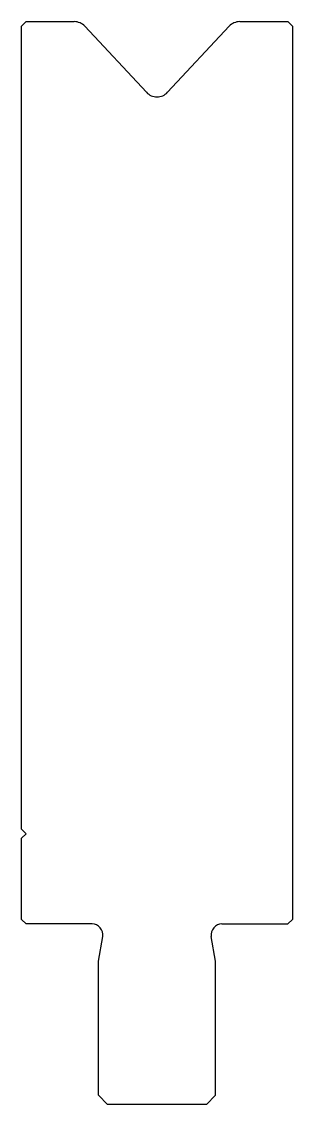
# Model space of a CAD drawing. Header units: metres. Extents: x 98 to 128, y 118 to 238.
import ezdxf

# ---------------------------------------------------------------- set-up
doc = ezdxf.new("R2010")
doc.units = ezdxf.units.M

msp = doc.modelspace()

# ---------------------------------------------------------------- linework, layer by layer
for p, q in [((98.270662, 238.019239), (97.770662, 237.519239)), ((98.270662, 238.019239), (103.600497, 238.019239)), ((121.940827, 238.019239), (127.270662, 238.019239)), ((127.770662, 237.519239), (127.270662, 238.019239)), ((97.770662, 148.519239), (97.770662, 237.519239)), ((104.770663, 237.510437), (111.600496, 230.186337)), ((113.940828, 230.186337), (120.770661, 237.510437)), ((127.770662, 237.519239), (127.770662, 138.519239)), ((98.270662, 148.019239), (97.770662, 148.519239)), ((97.770662, 147.519239), (98.270662, 148.019239)), ((97.770662, 138.519239), (97.770662, 147.519239)), ((97.770662, 138.519239), (98.270662, 138.019239)), ((105.570662, 138.019239), (98.270662, 138.019239)), ((119.970662, 138.019239), (127.270662, 138.019239)), ((127.270662, 138.019239), (127.770662, 138.519239)), ((106.270662, 133.878612), (106.752431, 136.610861)), ((119.270662, 133.878612), (118.788893, 136.610861)), ((106.270662, 119.019239), (106.270662, 133.878612)), ((119.270662, 119.019239), (119.270662, 133.878612)), ((106.270662, 119.019239), (107.270662, 118.019239)), ((118.270662, 118.019239), (119.270662, 119.019239)), ((118.270662, 118.019239), (107.270662, 118.019239))]:
    msp.add_line(p, q)
for centre, radius, start, end in [((103.600497, 236.419239), 1.6, 43, 90), ((121.940827, 236.419239), 1.6, 90, 137), ((112.770662, 231.277535), 1.6, 223, 317), ((105.570662, 136.819239), 1.2, 350, 90), ((119.970662, 136.819239), 1.2, 90, 190)]:
    msp.add_arc(centre, radius, start, end)

doc.saveas('drawing.dxf')
